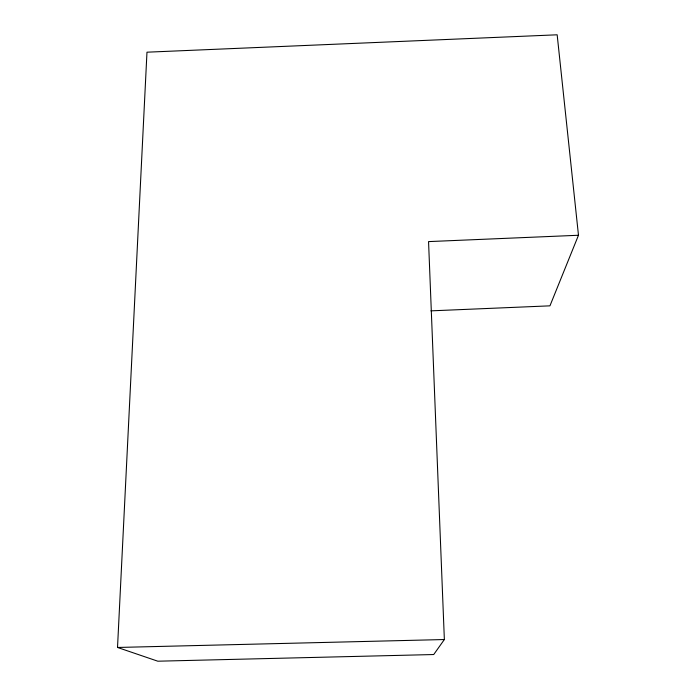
<?xml version="1.0" encoding="UTF-8"?>
<svg xmlns="http://www.w3.org/2000/svg" width="696" height="696" viewBox="0 0 696 696"><rect width="100%" height="100%" fill="white"/><g stroke="black" fill="none" stroke-linecap="round" stroke-linejoin="round"><path stroke-width="1.04" d="M578.48 235.257L428.553 241.599L444.361 639.537L433.721 654.536L157.818 661.2L117.52 647.463L146.978 52.191L557.165 34.8L578.48 235.257L549.944 305.84L430.911 310.86M117.52 647.463L444.361 639.537"/></g></svg>
